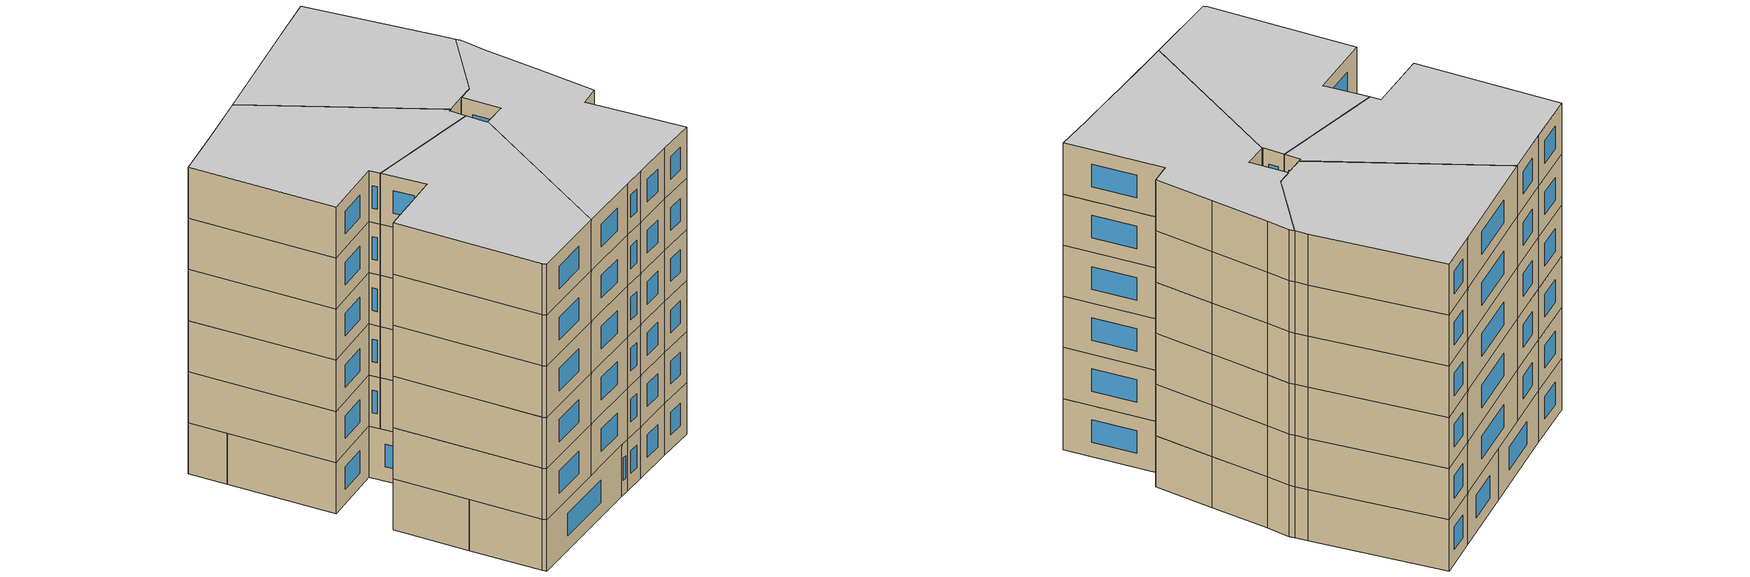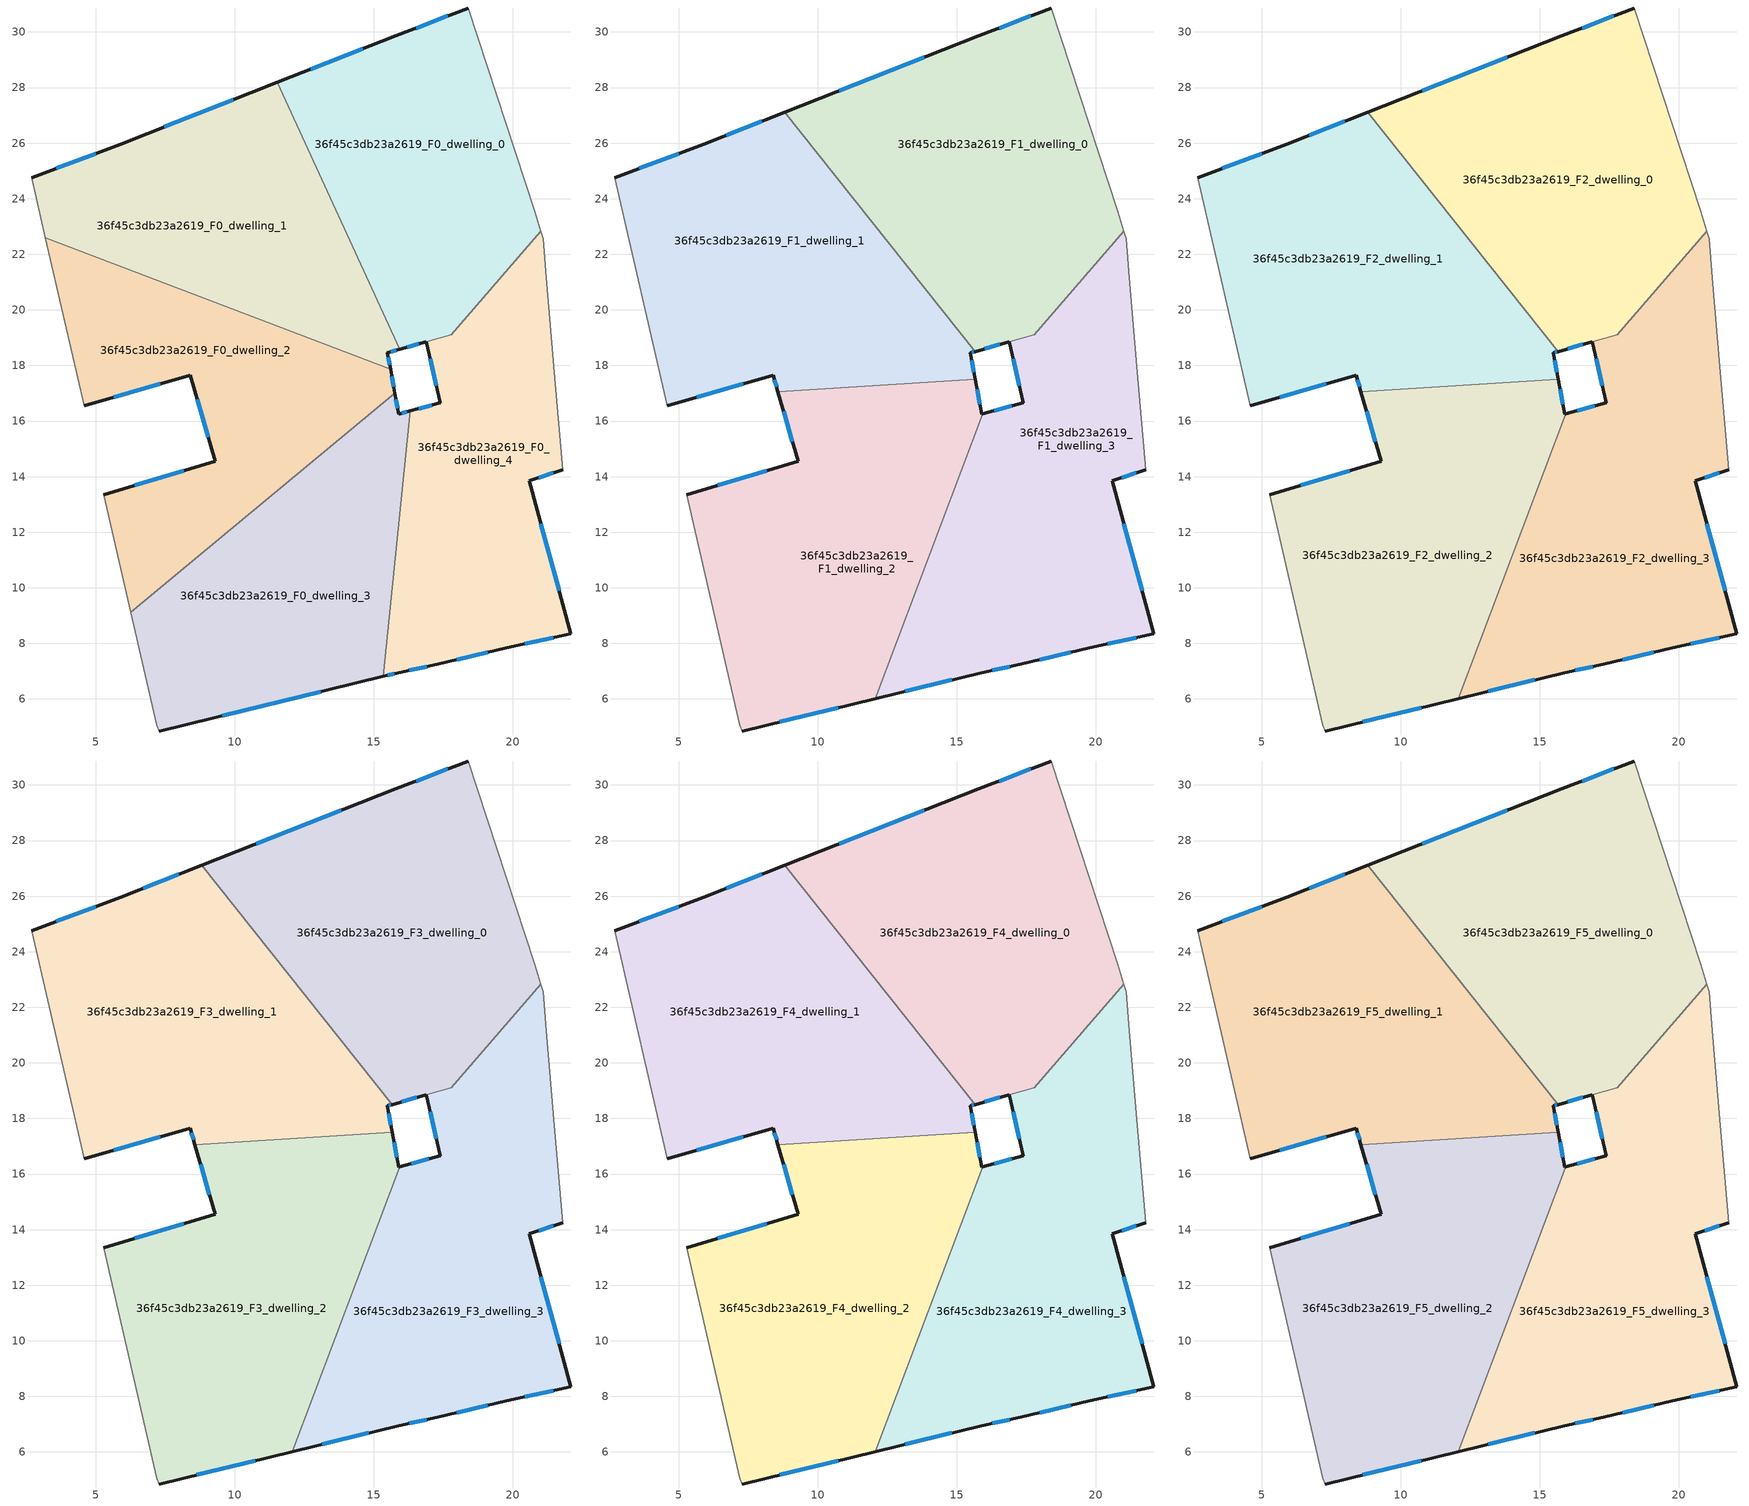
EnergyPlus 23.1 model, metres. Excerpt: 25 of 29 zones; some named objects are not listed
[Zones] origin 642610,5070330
36f45c3db23a2619_F0_dwelling_0
 floor ground (EU_floor_Construction): 18.4,30.86 20.8,23.56 21.02,22.83 17.78,19.11 15.94,18.58 11.53,28.18 15.8,29.86 z0
 wall outside (EU_wall_Construction): 15.94,18.58 16.89,18.85 / 18.4,30.86 15.8,29.86 11.53,28.18 z0:3; 16.89,18.85,3 16.89,18.85,0 16.9,18.85,0
 wall adiabatic (EU_wall_Construction): 21.02,22.83 20.8,23.56 18.4,30.86 z0:3
 wall to 36f45c3db23a2619_F0_dwelling_4 (EU_wall_Construction): 16.9,18.85 17.78,19.11 21.02,22.83 z0:3
 wall to 36f45c3db23a2619_F0_dwelling_1 (EU_wall_Construction): 11.53,28.18 15.94,18.58 z0:3
 window (EU_Window_Construction): 16.21,18.66 16.62,18.78 / 14.6,29.39 12.72,28.65 / 17.67,30.58 16.53,30.14 z0.84:2.16
36f45c3db23a2619_F0_dwelling_1
 floor ground (EU_floor_Construction): 11.53,28.18 15.94,18.58 15.49,18.46 15.6,17.86 3.19,22.59 2.69,24.76 5.89,25.96 z0
 wall outside (EU_wall_Construction): 11.53,28.18 5.89,25.96 2.69,24.76 / 15.6,17.86 15.49,18.46 15.94,18.58 z0:3
 wall adiabatic (EU_wall_Construction): 2.69,24.76 3.19,22.59 z0:3
 wall to 36f45c3db23a2619_F0_dwelling_2 (EU_wall_Construction): 3.19,22.59 15.6,17.86 z0:3
 window (EU_Window_Construction): 9.95,27.56 7.47,26.58 / 15.62,18.49 15.82,18.55 / 15.57,18.02 15.52,18.29 / 4.99,25.63 3.58,25.1 z0.84:2.16
36f45c3db23a2619_F0_dwelling_2
 floor ground (EU_floor_Construction): 15.6,17.86 15.76,16.99 6.26,9.12 5.29,13.35 9.29,14.55 8.39,17.66 4.59,16.56 3.19,22.59 z0
 wall outside (EU_wall_Construction): 4.59,16.56 8.39,17.66 9.29,14.55 5.29,13.35 / 15.76,16.99 15.6,17.86 z0:3
 wall adiabatic (EU_wall_Construction): 3.19,22.59 4.59,16.56 / 5.29,13.35 6.26,9.12 z0:3
 wall to 36f45c3db23a2619_F0_dwelling_3 (EU_wall_Construction): 6.25,9.12 15.76,16.99 z0:3
 window (EU_Window_Construction): 8.64,16.79 9.04,15.42 / 5.65,16.86 7.32,17.35 / 15.72,17.23 15.65,17.61 / 8.17,14.22 6.41,13.69 z0.84:2.16
36f45c3db23a2619_F0_dwelling_3
 floor ground (EU_floor_Construction): 15.76,16.99 15.89,16.25 16.31,16.36 15.35,6.81 7.28,4.85 7.19,5.05 6.26,9.12 z0
 wall outside (EU_wall_Construction): 16.31,16.36 15.89,16.25 15.76,16.99 / 7.28,4.85 15.35,6.81 z0:3
 wall adiabatic (EU_wall_Construction): 6.26,9.12 7.19,5.05 7.28,4.85 z0:3
 wall to 36f45c3db23a2619_F0_dwelling_4 (EU_wall_Construction): 15.35,6.81 16.31,16.36 z0:3
 window (EU_Window_Construction): 15.86,16.46 15.8,16.78 / 16.19,16.33 16.01,16.28 / 9.54,5.4 13.09,6.26 z0.84:2.16
36f45c3db23a2619_F0_dwelling_4
 floor ground (EU_floor_Construction): 21.1,22.55 21.2,21.15 21.5,17.75 21.8,14.25 20.6,13.85 22.1,8.34 19.79,7.84 17.29,7.25 15.89,6.95 15.35,6.81 16.31,16.36 17.4,16.65 16.9,18.85 17.78,19.11 21.02,22.83 z0
 wall outside (EU_wall_Construction): 15.35,6.81 15.89,6.95 17.29,7.25 19.79,7.84 22.1,8.34 20.6,13.85 21.8,14.25 / 16.9,18.85 17.4,16.65 16.31,16.36 z0:3
 wall adiabatic (EU_wall_Construction): 21.8,14.25 21.5,17.75 21.2,21.15 21.1,22.55 21.02,22.83 z0:3
 window (EU_Window_Construction): 15.5,6.85 15.74,6.91 / 17.09,16.57 16.61,16.44 / 17.04,18.24 17.25,17.27 / 20.93,13.96 21.46,14.14 / 21.68,9.89 21.02,12.31 / 20.44,7.99 21.45,8.2 / 17.99,7.41 19.09,7.68 / 16.28,7.03 16.9,7.16 z0.84:2.16
36f45c3db23a2619_F1_dwelling_0
 floor to 36f45c3db23a2619_F0_dwelling_0 (EU_floor_Construction): 18.4,30.86 20.8,23.56 21.02,22.83 17.78,19.11 15.94,18.58 11.53,28.18 15.8,29.86 z3
 floor to 36f45c3db23a2619_F0_dwelling_1 (EU_floor_Construction): 11.53,28.18 15.94,18.58 15.66,18.5 8.8,27.11 z3
 wall outside (EU_wall_Construction): 15.66,18.5 16.89,18.85 / 18.4,30.86 15.8,29.86 8.8,27.11 z3:6; 16.89,18.85,6 16.89,18.85,3 16.9,18.85,3
 wall adiabatic (EU_wall_Construction): 21.02,22.83 20.8,23.56 18.4,30.86 z3:6
 wall to 36f45c3db23a2619_F1_dwelling_3 (EU_wall_Construction): 16.9,18.85 17.78,19.11 21.02,22.83 z3:6
 wall to 36f45c3db23a2619_F1_dwelling_1 (EU_wall_Construction): 8.8,27.11 15.66,18.5 z3:6
 window (EU_Window_Construction): 16,18.6 16.55,18.75 / 13.84,29.09 10.76,27.88 / 17.67,30.58 16.53,30.14 z3.84:5.16
36f45c3db23a2619_F1_dwelling_1
 floor to 36f45c3db23a2619_F0_dwelling_1 (EU_floor_Construction): 8.8,27.11 15.66,18.5 15.49,18.46 15.6,17.86 3.19,22.59 2.69,24.76 5.89,25.96 z3
 floor to 36f45c3db23a2619_F0_dwelling_2 (EU_floor_Construction): 15.6,17.86 15.67,17.5 8.56,17.06 8.39,17.66 4.59,16.56 3.19,22.59 z3
 wall outside (EU_wall_Construction): 8.8,27.11 5.89,25.96 2.69,24.76 / 15.67,17.5 15.49,18.46 15.66,18.5 / 4.59,16.56 8.39,17.66 8.56,17.06 z3:6
 wall adiabatic (EU_wall_Construction): 2.69,24.76 4.59,16.56 z3:6
 wall to 36f45c3db23a2619_F1_dwelling_2 (EU_wall_Construction): 8.56,17.06 15.67,17.5 z3:6
 window (EU_Window_Construction): 4.99,25.63 3.58,25.1 / 7.99,26.79 6.71,26.28 / 15.54,18.47 15.61,18.49 / 15.62,17.76 15.54,18.19 / 8.44,17.49 8.51,17.22 / 5.65,16.86 7.32,17.35 z3.84:5.16
36f45c3db23a2619_F1_dwelling_2
 floor to 36f45c3db23a2619_F0_dwelling_2 (EU_floor_Construction): 15.67,17.5 15.76,16.99 6.25,9.12 5.28,13.35 9.29,14.55 8.56,17.06 z3
 floor to 36f45c3db23a2619_F0_dwelling_3 (EU_floor_Construction): 15.76,16.99 15.89,16.25 15.94,16.27 12.07,6.01 7.28,4.85 7.19,5.05 6.25,9.12 z3
 wall outside (EU_wall_Construction): 8.56,17.06 9.29,14.55 5.29,13.35 / 15.94,16.27 15.89,16.25 15.67,17.5 / 7.28,4.85 12.07,6.01 z3:6
 wall adiabatic (EU_wall_Construction): 5.29,13.35 7.19,5.05 7.28,4.85 z3:6
 wall to 36f45c3db23a2619_F1_dwelling_3 (EU_wall_Construction): 12.07,6.01 15.94,16.27 z3:6
 window (EU_Window_Construction): 8.17,14.22 6.41,13.69 / 8.77,16.36 9.08,15.25 / 15.83,16.6 15.73,17.15 / 8.62,5.17 10.73,5.69 z3.84:5.16
36f45c3db23a2619_F1_dwelling_3
 floor to 36f45c3db23a2619_F0_dwelling_3 (EU_floor_Construction): 16.3,16.36 15.35,6.81 12.07,6.01 15.94,16.27 z3
 floor to 36f45c3db23a2619_F0_dwelling_4 (EU_floor_Construction): 16.3,16.36 19.79,7.84 17.29,7.25 15.89,6.95 15.35,6.81 z3; 21.1,22.55 21.2,21.15 21.5,17.75 21.8,14.25 20.6,13.85 22.1,8.34 19.79,7.84 16.3,16.36 17.4,16.65 16.9,18.85 17.78,19.11 21.02,22.83 z3
 wall outside (EU_wall_Construction): 12.07,6.01 15.89,6.95 17.29,7.25 19.79,7.84 22.1,8.34 20.6,13.85 21.8,14.25 / 16.9,18.85 17.4,16.65 15.94,16.27 z3:6
 wall adiabatic (EU_wall_Construction): 21.8,14.25 21.5,17.75 21.2,21.15 21.1,22.55 21.02,22.83 z3:6
 window (EU_Window_Construction): 13.14,6.27 14.82,6.68 / 16.99,16.54 16.35,16.37 / 17.04,18.24 17.25,17.27 / 20.93,13.96 21.46,14.14 / 21.68,9.89 21.02,12.31 / 20.44,7.99 21.45,8.2 / 17.99,7.41 19.09,7.68 / 16.28,7.03 16.9,7.16 z3.84:5.16
36f45c3db23a2619_F2_dwelling_0
 floor to 36f45c3db23a2619_F1_dwelling_0 (EU_floor_Construction): 18.4,30.86 20.8,23.56 21.02,22.83 17.78,19.11 15.66,18.5 8.8,27.11 15.8,29.86 z6
 wall outside (EU_wall_Construction): 15.66,18.5 16.89,18.85 / 18.4,30.86 15.8,29.86 8.8,27.11 z6:9; 16.89,18.85,9 16.89,18.85,6 16.9,18.85,6
 wall adiabatic (EU_wall_Construction): 21.02,22.83 20.8,23.56 18.4,30.86 z6:9
 wall to 36f45c3db23a2619_F2_dwelling_3 (EU_wall_Construction): 16.9,18.85 17.78,19.11 21.02,22.83 z6:9
 wall to 36f45c3db23a2619_F2_dwelling_1 (EU_wall_Construction): 8.8,27.11 15.66,18.5 z6:9
 window (EU_Window_Construction): 16,18.6 16.55,18.75 / 13.84,29.09 10.76,27.88 / 17.67,30.58 16.53,30.14 z6.84:8.16
36f45c3db23a2619_F2_dwelling_1
 floor to 36f45c3db23a2619_F1_dwelling_1 (EU_floor_Construction): 8.8,27.11 15.66,18.5 15.49,18.46 15.67,17.5 8.56,17.06 8.39,17.66 4.59,16.56 2.69,24.76 5.89,25.96 z6
 wall outside (EU_wall_Construction): 8.8,27.11 5.89,25.96 2.69,24.76 / 15.67,17.5 15.49,18.46 15.66,18.5 / 4.59,16.56 8.39,17.66 8.56,17.06 z6:9
 wall adiabatic (EU_wall_Construction): 2.69,24.76 4.59,16.56 z6:9
 wall to 36f45c3db23a2619_F2_dwelling_2 (EU_wall_Construction): 8.56,17.06 15.67,17.5 z6:9
 window (EU_Window_Construction): 4.99,25.63 3.58,25.1 / 7.99,26.79 6.71,26.28 / 15.54,18.47 15.61,18.49 / 15.62,17.76 15.54,18.19 / 8.44,17.49 8.51,17.22 / 5.65,16.86 7.32,17.35 z6.84:8.16
36f45c3db23a2619_F2_dwelling_2
 floor to 36f45c3db23a2619_F1_dwelling_2 (EU_floor_Construction): 15.67,17.5 15.89,16.25 15.94,16.27 12.07,6.01 7.28,4.85 7.19,5.05 5.28,13.35 9.29,14.55 8.56,17.06 z6
 wall outside (EU_wall_Construction): 8.56,17.06 9.29,14.55 5.29,13.35 / 15.94,16.27 15.89,16.25 15.67,17.5 / 7.28,4.85 12.07,6.01 z6:9
 wall adiabatic (EU_wall_Construction): 5.29,13.35 7.19,5.05 7.28,4.85 z6:9
 wall to 36f45c3db23a2619_F2_dwelling_3 (EU_wall_Construction): 12.07,6.01 15.94,16.27 z6:9
 window (EU_Window_Construction): 8.17,14.22 6.41,13.69 / 8.77,16.36 9.08,15.25 / 15.83,16.6 15.73,17.15 / 8.62,5.17 10.73,5.69 z6.84:8.16
36f45c3db23a2619_F2_dwelling_3
 floor to 36f45c3db23a2619_F1_dwelling_3 (EU_floor_Construction): 21.1,22.55 21.2,21.15 21.5,17.75 21.8,14.25 20.6,13.85 22.1,8.34 19.79,7.84 17.29,7.25 15.89,6.95 12.07,6.01 15.94,16.27 17.4,16.65 16.9,18.85 17.78,19.11 21.02,22.83 z6
 wall outside (EU_wall_Construction): 12.07,6.01 15.89,6.95 17.29,7.25 19.79,7.84 22.1,8.34 20.6,13.85 21.8,14.25 / 16.9,18.85 17.4,16.65 15.94,16.27 z6:9
 wall adiabatic (EU_wall_Construction): 21.8,14.25 21.5,17.75 21.2,21.15 21.1,22.55 21.02,22.83 z6:9
 window (EU_Window_Construction): 13.14,6.27 14.82,6.68 / 16.99,16.54 16.35,16.37 / 17.04,18.24 17.25,17.27 / 20.93,13.96 21.46,14.14 / 21.68,9.89 21.02,12.31 / 20.44,7.99 21.45,8.2 / 17.99,7.41 19.09,7.68 / 16.28,7.03 16.9,7.16 z6.84:8.16
36f45c3db23a2619_F3_dwelling_0
 floor to 36f45c3db23a2619_F2_dwelling_0 (EU_floor_Construction): 18.4,30.86 20.8,23.56 21.02,22.83 17.78,19.11 15.66,18.5 8.8,27.11 15.8,29.86 z9
 wall outside (EU_wall_Construction): 15.66,18.5 16.89,18.85 / 18.4,30.86 15.8,29.86 8.8,27.11 z9:12; 16.89,18.85,12 16.89,18.85,9 16.9,18.85,9
 wall adiabatic (EU_wall_Construction): 21.02,22.83 20.8,23.56 18.4,30.86 z9:12
 wall to 36f45c3db23a2619_F3_dwelling_3 (EU_wall_Construction): 16.9,18.85 17.78,19.11 21.02,22.83 z9:12
 wall to 36f45c3db23a2619_F3_dwelling_1 (EU_wall_Construction): 8.8,27.11 15.66,18.5 z9:12
 window (EU_Window_Construction): 16,18.6 16.55,18.75 / 13.84,29.09 10.76,27.88 / 17.67,30.58 16.53,30.14 z9.84:11.16
36f45c3db23a2619_F3_dwelling_1
 floor to 36f45c3db23a2619_F2_dwelling_1 (EU_floor_Construction): 8.8,27.11 15.66,18.5 15.49,18.46 15.67,17.5 8.56,17.06 8.39,17.66 4.59,16.56 2.69,24.76 5.89,25.96 z9
 wall outside (EU_wall_Construction): 8.8,27.11 5.89,25.96 2.69,24.76 / 15.67,17.5 15.49,18.46 15.66,18.5 / 4.59,16.56 8.39,17.66 8.56,17.06 z9:12
 wall adiabatic (EU_wall_Construction): 2.69,24.76 4.59,16.56 z9:12
 wall to 36f45c3db23a2619_F3_dwelling_2 (EU_wall_Construction): 8.56,17.06 15.67,17.5 z9:12
 window (EU_Window_Construction): 4.99,25.63 3.58,25.1 / 7.99,26.79 6.71,26.28 / 15.54,18.47 15.61,18.49 / 15.62,17.76 15.54,18.19 / 8.44,17.49 8.51,17.22 / 5.65,16.86 7.32,17.35 z9.84:11.16
36f45c3db23a2619_F3_dwelling_2
 floor to 36f45c3db23a2619_F2_dwelling_2 (EU_floor_Construction): 15.67,17.5 15.89,16.25 15.94,16.27 12.07,6.01 7.28,4.85 7.19,5.05 5.28,13.35 9.29,14.55 8.56,17.06 z9
 wall outside (EU_wall_Construction): 8.56,17.06 9.29,14.55 5.29,13.35 / 15.94,16.27 15.89,16.25 15.67,17.5 / 7.28,4.85 12.07,6.01 z9:12
 wall adiabatic (EU_wall_Construction): 5.29,13.35 7.19,5.05 7.28,4.85 z9:12
 wall to 36f45c3db23a2619_F3_dwelling_3 (EU_wall_Construction): 12.07,6.01 15.94,16.27 z9:12
 window (EU_Window_Construction): 8.17,14.22 6.41,13.69 / 8.77,16.36 9.08,15.25 / 15.83,16.6 15.73,17.15 / 8.62,5.17 10.73,5.69 z9.84:11.16
36f45c3db23a2619_F3_dwelling_3
 floor to 36f45c3db23a2619_F2_dwelling_3 (EU_floor_Construction): 21.1,22.55 21.2,21.15 21.5,17.75 21.8,14.25 20.6,13.85 22.1,8.34 19.79,7.84 17.29,7.25 15.89,6.95 12.07,6.01 15.94,16.27 17.4,16.65 16.9,18.85 17.78,19.11 21.02,22.83 z9
 wall outside (EU_wall_Construction): 12.07,6.01 15.89,6.95 17.29,7.25 19.79,7.84 22.1,8.34 20.6,13.85 21.8,14.25 / 16.9,18.85 17.4,16.65 15.94,16.27 z9:12
 wall adiabatic (EU_wall_Construction): 21.8,14.25 21.5,17.75 21.2,21.15 21.1,22.55 21.02,22.83 z9:12
 window (EU_Window_Construction): 13.14,6.27 14.82,6.68 / 16.99,16.54 16.35,16.37 / 17.04,18.24 17.25,17.27 / 20.93,13.96 21.46,14.14 / 21.68,9.89 21.02,12.31 / 20.44,7.99 21.45,8.2 / 17.99,7.41 19.09,7.68 / 16.28,7.03 16.9,7.16 z9.84:11.16
36f45c3db23a2619_F4_dwelling_0
 floor to 36f45c3db23a2619_F3_dwelling_0 (EU_floor_Construction): 18.4,30.86 20.8,23.56 21.02,22.83 17.78,19.11 15.66,18.5 8.8,27.11 15.8,29.86 z12
 wall outside (EU_wall_Construction): 15.66,18.5 16.89,18.85 / 18.4,30.86 15.8,29.86 8.8,27.11 z12:15; 16.89,18.85,15 16.89,18.85,12 16.9,18.85,12
 wall adiabatic (EU_wall_Construction): 21.02,22.83 20.8,23.56 18.4,30.86 z12:15
 wall to 36f45c3db23a2619_F4_dwelling_3 (EU_wall_Construction): 16.9,18.85 17.78,19.11 21.02,22.83 z12:15
 wall to 36f45c3db23a2619_F4_dwelling_1 (EU_wall_Construction): 8.8,27.11 15.66,18.5 z12:15
 window (EU_Window_Construction): 16,18.6 16.55,18.75 / 13.84,29.09 10.76,27.88 / 17.67,30.58 16.53,30.14 z12.84:14.16
36f45c3db23a2619_F4_dwelling_1
 floor to 36f45c3db23a2619_F3_dwelling_1 (EU_floor_Construction): 8.8,27.11 15.66,18.5 15.49,18.46 15.67,17.5 8.56,17.06 8.39,17.66 4.59,16.56 2.69,24.76 5.89,25.96 z12
 wall outside (EU_wall_Construction): 8.8,27.11 5.89,25.96 2.69,24.76 / 15.67,17.5 15.49,18.46 15.66,18.5 / 4.59,16.56 8.39,17.66 8.56,17.06 z12:15
 wall adiabatic (EU_wall_Construction): 2.69,24.76 4.59,16.56 z12:15
 wall to 36f45c3db23a2619_F4_dwelling_2 (EU_wall_Construction): 8.56,17.06 15.67,17.5 z12:15
 window (EU_Window_Construction): 4.99,25.63 3.58,25.1 / 7.99,26.79 6.71,26.28 / 15.54,18.47 15.61,18.49 / 15.62,17.76 15.54,18.19 / 8.44,17.49 8.51,17.22 / 5.65,16.86 7.32,17.35 z12.84:14.16
36f45c3db23a2619_F4_dwelling_2
 floor to 36f45c3db23a2619_F3_dwelling_2 (EU_floor_Construction): 15.67,17.5 15.89,16.25 15.94,16.27 12.07,6.01 7.28,4.85 7.19,5.05 5.28,13.35 9.29,14.55 8.56,17.06 z12
 wall outside (EU_wall_Construction): 8.56,17.06 9.29,14.55 5.29,13.35 / 15.94,16.27 15.89,16.25 15.67,17.5 / 7.28,4.85 12.07,6.01 z12:15
 wall adiabatic (EU_wall_Construction): 5.29,13.35 7.19,5.05 7.28,4.85 z12:15
 wall to 36f45c3db23a2619_F4_dwelling_3 (EU_wall_Construction): 12.07,6.01 15.94,16.27 z12:15
 window (EU_Window_Construction): 8.17,14.22 6.41,13.69 / 8.77,16.36 9.08,15.25 / 15.83,16.6 15.73,17.15 / 8.62,5.17 10.73,5.69 z12.84:14.16
36f45c3db23a2619_F4_dwelling_3
 floor to 36f45c3db23a2619_F3_dwelling_3 (EU_floor_Construction): 21.1,22.55 21.2,21.15 21.5,17.75 21.8,14.25 20.6,13.85 22.1,8.34 19.79,7.84 17.29,7.25 15.89,6.95 12.07,6.01 15.94,16.27 17.4,16.65 16.9,18.85 17.78,19.11 21.02,22.83 z12
 wall outside (EU_wall_Construction): 12.07,6.01 15.89,6.95 17.29,7.25 19.79,7.84 22.1,8.34 20.6,13.85 21.8,14.25 / 16.9,18.85 17.4,16.65 15.94,16.27 z12:15
 wall adiabatic (EU_wall_Construction): 21.8,14.25 21.5,17.75 21.2,21.15 21.1,22.55 21.02,22.83 z12:15
 window (EU_Window_Construction): 13.14,6.27 14.82,6.68 / 16.99,16.54 16.35,16.37 / 17.04,18.24 17.25,17.27 / 20.93,13.96 21.46,14.14 / 21.68,9.89 21.02,12.31 / 20.44,7.99 21.45,8.2 / 17.99,7.41 19.09,7.68 / 16.28,7.03 16.9,7.16 z12.84:14.16
36f45c3db23a2619_F5_dwelling_0
 floor to 36f45c3db23a2619_F4_dwelling_0 (EU_floor_Construction): 18.4,30.86 20.8,23.56 21.02,22.83 17.78,19.11 15.66,18.5 8.8,27.11 15.8,29.86 z15
 wall outside (EU_wall_Construction): 15.66,18.5 16.89,18.85 / 18.4,30.86 15.8,29.86 8.8,27.11 z15:18; 16.89,18.85,18 16.89,18.85,15 16.9,18.85,15
 wall adiabatic (EU_wall_Construction): 21.02,22.83 20.8,23.56 18.4,30.86 z15:18
 wall to 36f45c3db23a2619_F5_dwelling_3 (EU_wall_Construction): 16.9,18.85 17.78,19.11 21.02,22.83 z15:18
 wall to 36f45c3db23a2619_F5_dwelling_1 (EU_wall_Construction): 8.8,27.11 15.66,18.5 z15:18
 window (EU_Window_Construction): 16,18.6 16.55,18.75 / 13.84,29.09 10.76,27.88 / 17.67,30.58 16.53,30.14 z15.84:17.16
 ceiling to 36f45c3db23a2619_F6_dwelling_0 (EU_floor_Construction): 17.78,19.11 21.02,22.83 20.8,23.56 18.4,30.86 15.8,29.86 8.8,27.11 15.66,18.5 z18
36f45c3db23a2619_F5_dwelling_1
 floor to 36f45c3db23a2619_F4_dwelling_1 (EU_floor_Construction): 8.8,27.11 15.66,18.5 15.49,18.46 15.67,17.5 8.56,17.06 8.39,17.66 4.59,16.56 2.69,24.76 5.89,25.96 z15
 wall outside (EU_wall_Construction): 8.8,27.11 5.89,25.96 2.69,24.76 / 15.67,17.5 15.49,18.46 15.66,18.5 / 4.59,16.56 8.39,17.66 8.56,17.06 z15:18
 wall adiabatic (EU_wall_Construction): 2.69,24.76 4.59,16.56 z15:18
 wall to 36f45c3db23a2619_F5_dwelling_2 (EU_wall_Construction): 8.56,17.06 15.67,17.5 z15:18
 window (EU_Window_Construction): 4.99,25.63 3.58,25.1 / 7.99,26.79 6.71,26.28 / 15.54,18.47 15.61,18.49 / 15.62,17.76 15.54,18.19 / 8.44,17.49 8.51,17.22 / 5.65,16.86 7.32,17.35 z15.84:17.16
 ceiling to 36f45c3db23a2619_F6_dwelling_1 (EU_floor_Construction): 15.67,17.5 15.49,18.46 15.66,18.5 8.8,27.11 5.89,25.96 2.69,24.76 4.59,16.56 8.39,17.66 8.56,17.06 z18
36f45c3db23a2619_F5_dwelling_2
 floor to 36f45c3db23a2619_F4_dwelling_2 (EU_floor_Construction): 15.67,17.5 15.89,16.25 15.94,16.27 12.07,6.01 7.28,4.85 7.19,5.05 5.28,13.35 9.29,14.55 8.56,17.06 z15
 wall outside (EU_wall_Construction): 8.56,17.06 9.29,14.55 5.29,13.35 / 15.94,16.27 15.89,16.25 15.67,17.5 / 7.28,4.85 12.07,6.01 z15:18
 wall adiabatic (EU_wall_Construction): 5.29,13.35 7.19,5.05 7.28,4.85 z15:18
 wall to 36f45c3db23a2619_F5_dwelling_3 (EU_wall_Construction): 12.07,6.01 15.94,16.27 z15:18
 window (EU_Window_Construction): 8.17,14.22 6.41,13.69 / 8.77,16.36 9.08,15.25 / 15.83,16.6 15.73,17.15 / 8.62,5.17 10.73,5.69 z15.84:17.16
 ceiling to 36f45c3db23a2619_F6_dwelling_2 (EU_floor_Construction): 12.07,6.01 15.94,16.27 15.89,16.25 15.67,17.5 8.56,17.06 9.29,14.55 5.28,13.35 7.19,5.05 7.28,4.85 z18
36f45c3db23a2619_F5_dwelling_3
 floor to 36f45c3db23a2619_F4_dwelling_3 (EU_floor_Construction): 21.1,22.55 21.2,21.15 21.5,17.75 21.8,14.25 20.6,13.85 22.1,8.34 19.79,7.84 17.29,7.25 15.89,6.95 12.07,6.01 15.94,16.27 17.4,16.65 16.9,18.85 17.78,19.11 21.02,22.83 z15
 wall outside (EU_wall_Construction): 12.07,6.01 15.89,6.95 17.29,7.25 19.79,7.84 22.1,8.34 20.6,13.85 21.8,14.25 / 16.9,18.85 17.4,16.65 15.94,16.27 z15:18
 wall adiabatic (EU_wall_Construction): 21.8,14.25 21.5,17.75 21.2,21.15 21.1,22.55 21.02,22.83 z15:18
 window (EU_Window_Construction): 13.14,6.27 14.82,6.68 / 16.99,16.54 16.35,16.37 / 17.04,18.24 17.25,17.27 / 20.93,13.96 21.46,14.14 / 21.68,9.89 21.02,12.31 / 20.44,7.99 21.45,8.2 / 17.99,7.41 19.09,7.68 / 16.28,7.03 16.9,7.16 z15.84:17.16
 ceiling to 36f45c3db23a2619_F6_dwelling_3 (EU_floor_Construction): 22.1,8.34 20.6,13.85 21.8,14.25 21.5,17.75 21.2,21.15 21.1,22.55 21.02,22.83 17.78,19.11 16.9,18.85 17.4,16.65 15.94,16.27 12.07,6.01 15.89,6.95 17.29,7.25 19.79,7.84 z18
[Building]
EU S2 Campaign: North Axis=0; Terrain=City; Solar Distribution=FullExterior
[Site:Location]
Lyon-Bron: Latitude=45.75; Longitude=5; Time Zone=1; Elevation=198
[SizingPeriod:WeatherFileDays]
AnnualSizingPeriod: Begin Month=1; Begin Day of Month=1; End Month=12; End Day of Month=31; Day of Week for Start Day=Monday; Use Weather File Daylight Saving Period=No; Use Weather File Rain and Snow Indicators=No
[MATERIAL]
EU_InternalMass_Material: Roughness=MediumRough; Thickness=0.1; Conductivity=1; Density=1800; Specific Heat=900; Thermal Absorptance=0.9; Solar Absorptance=0.7; Visible Absorptance=0.7
[MATERIAL:NOMASS] Roughness=MediumRough; Thermal Absorptance=0.9; Solar Absorptance=0.7; Visible Absorptance=0.7
Name | Thermal Resistance
EU_wall_NoMass | 0.776494
EU_floor_NoMass | 0.421597
[WINDOWMATERIAL:SIMPLEGLAZINGSYSTEM]
EU_Window_SimpleGlazing: UFactor=4.24961; Solar Heat Gain Coefficient=0.83; Visible Transmittance=0.83
[CONSTRUCTION]
EU_wall_Construction: EU_wall_NoMass
EU_floor_Construction: EU_floor_NoMass
EU_InternalMass_Construction: EU_InternalMass_Material
EU_Window_Construction: EU_Window_SimpleGlazing
[ZONE] Type=1; Multiplier=1; Ceiling Height=autocalculate; Floor Area=autocalculate; Part of Total Floor Area=Yes
Name | Volume
36f45c3db23a2619_F0_dwelling_0 | 202.592
36f45c3db23a2619_F1_dwelling_0 | 253.442
36f45c3db23a2619_F2_dwelling_0; 36f45c3db23a2619_F3_dwelling_0; 36f45c3db23a2619_F4_dwelling_0; 36f45c3db23a2619_F5_dwelling_0 | 253.443
36f45c3db23a2619_F0_dwelling_1 | 203.459
36f45c3db23a2619_F1_dwelling_1 | 254.767
36f45c3db23a2619_F2_dwelling_1; 36f45c3db23a2619_F3_dwelling_1; 36f45c3db23a2619_F4_dwelling_1; 36f45c3db23a2619_F5_dwelling_1 | 254.771
36f45c3db23a2619_F0_dwelling_2 | 203.432
36f45c3db23a2619_F1_dwelling_2 | 253.88
36f45c3db23a2619_F2_dwelling_2; 36f45c3db23a2619_F3_dwelling_2; 36f45c3db23a2619_F4_dwelling_2; 36f45c3db23a2619_F5_dwelling_2 | 253.887
36f45c3db23a2619_F0_dwelling_3 | 203.466
36f45c3db23a2619_F1_dwelling_3 | 255.181
36f45c3db23a2619_F2_dwelling_3; 36f45c3db23a2619_F3_dwelling_3; 36f45c3db23a2619_F4_dwelling_3; 36f45c3db23a2619_F5_dwelling_3 | 255.179
36f45c3db23a2619_F0_dwelling_4 | 204.335
[INTERNALMASS] Construction=EU_InternalMass_Construction
Name | Zone or ZoneList | Surface Area
36f45c3db23a2619_F0_dwelling_0_EU_InternalMass | 36f45c3db23a2619_F0_dwelling_0 | 67.5336
36f45c3db23a2619_F0_dwelling_1_EU_InternalMass | 36f45c3db23a2619_F0_dwelling_1 | 67.8197
36f45c3db23a2619_F0_dwelling_2_EU_InternalMass | 36f45c3db23a2619_F0_dwelling_2 | 67.8108
36f45c3db23a2619_F0_dwelling_3_EU_InternalMass | 36f45c3db23a2619_F0_dwelling_3 | 67.8221
36f45c3db23a2619_F0_dwelling_4_EU_InternalMass | 36f45c3db23a2619_F0_dwelling_4 | 68.1104
36f45c3db23a2619_F1_dwelling_0_EU_InternalMass | 36f45c3db23a2619_F1_dwelling_0 | 84.4841
36f45c3db23a2619_F1_dwelling_1_EU_InternalMass | 36f45c3db23a2619_F1_dwelling_1 | 84.9235
36f45c3db23a2619_F1_dwelling_2_EU_InternalMass | 36f45c3db23a2619_F1_dwelling_2 | 84.6292
36f45c3db23a2619_F1_dwelling_3_EU_InternalMass | 36f45c3db23a2619_F1_dwelling_3 | 85.0601
36f45c3db23a2619_F2_dwelling_0_EU_InternalMass | 36f45c3db23a2619_F2_dwelling_0 | 84.4841
36f45c3db23a2619_F2_dwelling_1_EU_InternalMass | 36f45c3db23a2619_F2_dwelling_1 | 84.9235
36f45c3db23a2619_F2_dwelling_2_EU_InternalMass | 36f45c3db23a2619_F2_dwelling_2 | 84.6292
36f45c3db23a2619_F2_dwelling_3_EU_InternalMass | 36f45c3db23a2619_F2_dwelling_3 | 85.0601
36f45c3db23a2619_F3_dwelling_0_EU_InternalMass | 36f45c3db23a2619_F3_dwelling_0 | 84.4841
36f45c3db23a2619_F3_dwelling_1_EU_InternalMass | 36f45c3db23a2619_F3_dwelling_1 | 84.9235
36f45c3db23a2619_F3_dwelling_2_EU_InternalMass | 36f45c3db23a2619_F3_dwelling_2 | 84.6292
36f45c3db23a2619_F3_dwelling_3_EU_InternalMass | 36f45c3db23a2619_F3_dwelling_3 | 85.0601
36f45c3db23a2619_F4_dwelling_0_EU_InternalMass | 36f45c3db23a2619_F4_dwelling_0 | 84.4841
36f45c3db23a2619_F4_dwelling_1_EU_InternalMass | 36f45c3db23a2619_F4_dwelling_1 | 84.9235
36f45c3db23a2619_F4_dwelling_2_EU_InternalMass | 36f45c3db23a2619_F4_dwelling_2 | 84.6292
36f45c3db23a2619_F4_dwelling_3_EU_InternalMass | 36f45c3db23a2619_F4_dwelling_3 | 85.0601
36f45c3db23a2619_F5_dwelling_0_EU_InternalMass | 36f45c3db23a2619_F5_dwelling_0 | 84.4841
36f45c3db23a2619_F5_dwelling_1_EU_InternalMass | 36f45c3db23a2619_F5_dwelling_1 | 84.9235
36f45c3db23a2619_F5_dwelling_2_EU_InternalMass | 36f45c3db23a2619_F5_dwelling_2 | 84.6292
36f45c3db23a2619_F5_dwelling_3_EU_InternalMass | 36f45c3db23a2619_F5_dwelling_3 | 85.0601
[OTHEREQUIPMENT] Fuel Type=Electricity; Design Level Calculation Method=Watts/Area; Power per Zone Floor Area=1; Fraction Latent=0; Fraction Radiant=0; Fraction Lost=0; Carbon Dioxide Generation Rate=0; EndUse Subcategory=EU_Step8_InternalGains
Name | Zone or ZoneList or Space or SpaceList | Schedule
EU_Step8_InternalGain_36f45c3db23a2619_F0_dwelling_0_f000 | 36f45c3db23a2619_F0_dwelling_0 | EU_Step8_GainSchedule_36f45c3db23a2619_F0_dwelling_0_f000
EU_Step8_InternalGain_36f45c3db23a2619_F0_dwelling_1_f000 | 36f45c3db23a2619_F0_dwelling_1 | EU_Step8_GainSchedule_36f45c3db23a2619_F0_dwelling_1_f000
EU_Step8_InternalGain_36f45c3db23a2619_F0_dwelling_2_f000 | 36f45c3db23a2619_F0_dwelling_2 | EU_Step8_GainSchedule_36f45c3db23a2619_F0_dwelling_2_f000
EU_Step8_InternalGain_36f45c3db23a2619_F0_dwelling_3_f000 | 36f45c3db23a2619_F0_dwelling_3 | EU_Step8_GainSchedule_36f45c3db23a2619_F0_dwelling_3_f000
EU_Step8_InternalGain_36f45c3db23a2619_F0_dwelling_4_f000 | 36f45c3db23a2619_F0_dwelling_4 | EU_Step8_GainSchedule_36f45c3db23a2619_F0_dwelling_4_f000
EU_Step8_InternalGain_36f45c3db23a2619_F1_dwelling_0_f000 | 36f45c3db23a2619_F1_dwelling_0 | EU_Step8_GainSchedule_36f45c3db23a2619_F1_dwelling_0_f000
EU_Step8_InternalGain_36f45c3db23a2619_F1_dwelling_1_f000 | 36f45c3db23a2619_F1_dwelling_1 | EU_Step8_GainSchedule_36f45c3db23a2619_F1_dwelling_1_f000
EU_Step8_InternalGain_36f45c3db23a2619_F1_dwelling_2_f000 | 36f45c3db23a2619_F1_dwelling_2 | EU_Step8_GainSchedule_36f45c3db23a2619_F1_dwelling_2_f000
EU_Step8_InternalGain_36f45c3db23a2619_F1_dwelling_3_f000 | 36f45c3db23a2619_F1_dwelling_3 | EU_Step8_GainSchedule_36f45c3db23a2619_F1_dwelling_3_f000
EU_Step8_InternalGain_36f45c3db23a2619_F2_dwelling_0_f000 | 36f45c3db23a2619_F2_dwelling_0 | EU_Step8_GainSchedule_36f45c3db23a2619_F2_dwelling_0_f000
EU_Step8_InternalGain_36f45c3db23a2619_F2_dwelling_1_f000 | 36f45c3db23a2619_F2_dwelling_1 | EU_Step8_GainSchedule_36f45c3db23a2619_F2_dwelling_1_f000
EU_Step8_InternalGain_36f45c3db23a2619_F2_dwelling_2_f000 | 36f45c3db23a2619_F2_dwelling_2 | EU_Step8_GainSchedule_36f45c3db23a2619_F2_dwelling_2_f000
EU_Step8_InternalGain_36f45c3db23a2619_F2_dwelling_3_f000 | 36f45c3db23a2619_F2_dwelling_3 | EU_Step8_GainSchedule_36f45c3db23a2619_F2_dwelling_3_f000
EU_Step8_InternalGain_36f45c3db23a2619_F3_dwelling_0_f000 | 36f45c3db23a2619_F3_dwelling_0 | EU_Step8_GainSchedule_36f45c3db23a2619_F3_dwelling_0_f000
EU_Step8_InternalGain_36f45c3db23a2619_F3_dwelling_1_f000 | 36f45c3db23a2619_F3_dwelling_1 | EU_Step8_GainSchedule_36f45c3db23a2619_F3_dwelling_1_f000
EU_Step8_InternalGain_36f45c3db23a2619_F3_dwelling_2_f000 | 36f45c3db23a2619_F3_dwelling_2 | EU_Step8_GainSchedule_36f45c3db23a2619_F3_dwelling_2_f000
EU_Step8_InternalGain_36f45c3db23a2619_F3_dwelling_3_f000 | 36f45c3db23a2619_F3_dwelling_3 | EU_Step8_GainSchedule_36f45c3db23a2619_F3_dwelling_3_f000
EU_Step8_InternalGain_36f45c3db23a2619_F4_dwelling_0_f000 | 36f45c3db23a2619_F4_dwelling_0 | EU_Step8_GainSchedule_36f45c3db23a2619_F4_dwelling_0_f000
EU_Step8_InternalGain_36f45c3db23a2619_F4_dwelling_1_f000 | 36f45c3db23a2619_F4_dwelling_1 | EU_Step8_GainSchedule_36f45c3db23a2619_F4_dwelling_1_f000
EU_Step8_InternalGain_36f45c3db23a2619_F4_dwelling_2_f000 | 36f45c3db23a2619_F4_dwelling_2 | EU_Step8_GainSchedule_36f45c3db23a2619_F4_dwelling_2_f000
EU_Step8_InternalGain_36f45c3db23a2619_F4_dwelling_3_f000 | 36f45c3db23a2619_F4_dwelling_3 | EU_Step8_GainSchedule_36f45c3db23a2619_F4_dwelling_3_f000
EU_Step8_InternalGain_36f45c3db23a2619_F5_dwelling_0_f000 | 36f45c3db23a2619_F5_dwelling_0 | EU_Step8_GainSchedule_36f45c3db23a2619_F5_dwelling_0_f000
EU_Step8_InternalGain_36f45c3db23a2619_F5_dwelling_1_f000 | 36f45c3db23a2619_F5_dwelling_1 | EU_Step8_GainSchedule_36f45c3db23a2619_F5_dwelling_1_f000
EU_Step8_InternalGain_36f45c3db23a2619_F5_dwelling_2_f000 | 36f45c3db23a2619_F5_dwelling_2 | EU_Step8_GainSchedule_36f45c3db23a2619_F5_dwelling_2_f000
EU_Step8_InternalGain_36f45c3db23a2619_F5_dwelling_3_f000 | 36f45c3db23a2619_F5_dwelling_3 | EU_Step8_GainSchedule_36f45c3db23a2619_F5_dwelling_3_f000
[ZONEVENTILATION:DESIGNFLOWRATE] Schedule=EU_AlwaysOn; Design Flow Rate Calculation Method=AirChanges/Hour; Air Changes per Hour=0.693814; Ventilation Type=Natural; Fan Pressure Rise=0; Fan Total Efficiency=1; Constant Term Coefficient=1; Temperature Term Coefficient=0; Velocity Term Coefficient=0; Velocity Squared Term Coefficient=0; Minimum Indoor Temperature=-100; Maximum Indoor Temperature=100; Delta Temperature=-100; Minimum Outdoor Temperature=-100; Maximum Outdoor Temperature=100; Maximum Wind Speed=40
Name | Zone or ZoneList or Space or SpaceList
EU_ConstantAir_36f45c3db23a2619_F0_dwelling_0 | 36f45c3db23a2619_F0_dwelling_0
EU_ConstantAir_36f45c3db23a2619_F0_dwelling_1 | 36f45c3db23a2619_F0_dwelling_1
EU_ConstantAir_36f45c3db23a2619_F0_dwelling_2 | 36f45c3db23a2619_F0_dwelling_2
EU_ConstantAir_36f45c3db23a2619_F0_dwelling_3 | 36f45c3db23a2619_F0_dwelling_3
EU_ConstantAir_36f45c3db23a2619_F0_dwelling_4 | 36f45c3db23a2619_F0_dwelling_4
EU_ConstantAir_36f45c3db23a2619_F1_dwelling_0 | 36f45c3db23a2619_F1_dwelling_0
EU_ConstantAir_36f45c3db23a2619_F1_dwelling_1 | 36f45c3db23a2619_F1_dwelling_1
EU_ConstantAir_36f45c3db23a2619_F1_dwelling_2 | 36f45c3db23a2619_F1_dwelling_2
EU_ConstantAir_36f45c3db23a2619_F1_dwelling_3 | 36f45c3db23a2619_F1_dwelling_3
EU_ConstantAir_36f45c3db23a2619_F2_dwelling_0 | 36f45c3db23a2619_F2_dwelling_0
EU_ConstantAir_36f45c3db23a2619_F2_dwelling_1 | 36f45c3db23a2619_F2_dwelling_1
EU_ConstantAir_36f45c3db23a2619_F2_dwelling_2 | 36f45c3db23a2619_F2_dwelling_2
EU_ConstantAir_36f45c3db23a2619_F2_dwelling_3 | 36f45c3db23a2619_F2_dwelling_3
EU_ConstantAir_36f45c3db23a2619_F3_dwelling_0 | 36f45c3db23a2619_F3_dwelling_0
EU_ConstantAir_36f45c3db23a2619_F3_dwelling_1 | 36f45c3db23a2619_F3_dwelling_1
EU_ConstantAir_36f45c3db23a2619_F3_dwelling_2 | 36f45c3db23a2619_F3_dwelling_2
EU_ConstantAir_36f45c3db23a2619_F3_dwelling_3 | 36f45c3db23a2619_F3_dwelling_3
EU_ConstantAir_36f45c3db23a2619_F4_dwelling_0 | 36f45c3db23a2619_F4_dwelling_0
EU_ConstantAir_36f45c3db23a2619_F4_dwelling_1 | 36f45c3db23a2619_F4_dwelling_1
EU_ConstantAir_36f45c3db23a2619_F4_dwelling_2 | 36f45c3db23a2619_F4_dwelling_2
EU_ConstantAir_36f45c3db23a2619_F4_dwelling_3 | 36f45c3db23a2619_F4_dwelling_3
EU_ConstantAir_36f45c3db23a2619_F5_dwelling_0 | 36f45c3db23a2619_F5_dwelling_0
EU_ConstantAir_36f45c3db23a2619_F5_dwelling_1 | 36f45c3db23a2619_F5_dwelling_1
EU_ConstantAir_36f45c3db23a2619_F5_dwelling_2 | 36f45c3db23a2619_F5_dwelling_2
EU_ConstantAir_36f45c3db23a2619_F5_dwelling_3 | 36f45c3db23a2619_F5_dwelling_3
[HVACTEMPLATE:THERMOSTAT] Constant Heating Setpoint=20; Constant Cooling Setpoint=50
EU_HeatOnly_36f45c3db23a2619_F0_dwelling_0; EU_HeatOnly_36f45c3db23a2619_F0_dwelling_1; EU_HeatOnly_36f45c3db23a2619_F0_dwelling_2; EU_HeatOnly_36f45c3db23a2619_F0_dwelling_3; EU_HeatOnly_36f45c3db23a2619_F0_dwelling_4; EU_HeatOnly_36f45c3db23a2619_F1_dwelling_0; EU_HeatOnly_36f45c3db23a2619_F1_dwelling_1; EU_HeatOnly_36f45c3db23a2619_F1_dwelling_2; EU_HeatOnly_36f45c3db23a2619_F1_dwelling_3; EU_HeatOnly_36f45c3db23a2619_F2_dwelling_0; EU_HeatOnly_36f45c3db23a2619_F2_dwelling_1; EU_HeatOnly_36f45c3db23a2619_F2_dwelling_2; EU_HeatOnly_36f45c3db23a2619_F2_dwelling_3
[HVACTEMPLATE:ZONE:IDEALLOADSAIRSYSTEM] System Availability Schedule=EU_AlwaysOn; Maximum Heating Supply Air Temperature=50; Minimum Cooling Supply Air Temperature=13; Maximum Heating Supply Air Humidity Ratio=0.0156; Minimum Cooling Supply Air Humidity Ratio=0.0077; Heating Limit=NoLimit; Cooling Limit=NoLimit; Heating Availability Schedule=EU_AlwaysOn; Cooling Availability Schedule=EU_CoolingOff; Dehumidification Control Type=ConstantSensibleHeatRatio; Cooling Sensible Heat Ratio=0.7; Dehumidification Setpoint=60; Humidification Control Type=None; Humidification Setpoint=30; Outdoor Air Method=None; Outdoor Air Flow Rate per Person=0.00944; Outdoor Air Flow Rate per Zone Floor Area=0; Outdoor Air Flow Rate per Zone=0; Demand Controlled Ventilation Type=None; Outdoor Air Economizer Type=NoEconomizer; Heat Recovery Type=None; Sensible Heat Recovery Effectiveness=0.7; Latent Heat Recovery Effectiveness=0.65
Name | Template Thermostat
36f45c3db23a2619_F0_dwelling_0 | EU_HeatOnly_36f45c3db23a2619_F0_dwelling_0
36f45c3db23a2619_F0_dwelling_1 | EU_HeatOnly_36f45c3db23a2619_F0_dwelling_1
36f45c3db23a2619_F0_dwelling_2 | EU_HeatOnly_36f45c3db23a2619_F0_dwelling_2
36f45c3db23a2619_F0_dwelling_3 | EU_HeatOnly_36f45c3db23a2619_F0_dwelling_3
36f45c3db23a2619_F0_dwelling_4 | EU_HeatOnly_36f45c3db23a2619_F0_dwelling_4
36f45c3db23a2619_F1_dwelling_0 | EU_HeatOnly_36f45c3db23a2619_F1_dwelling_0
36f45c3db23a2619_F1_dwelling_1 | EU_HeatOnly_36f45c3db23a2619_F1_dwelling_1
36f45c3db23a2619_F1_dwelling_2 | EU_HeatOnly_36f45c3db23a2619_F1_dwelling_2
36f45c3db23a2619_F1_dwelling_3 | EU_HeatOnly_36f45c3db23a2619_F1_dwelling_3
36f45c3db23a2619_F2_dwelling_0 | EU_HeatOnly_36f45c3db23a2619_F2_dwelling_0
36f45c3db23a2619_F2_dwelling_1 | EU_HeatOnly_36f45c3db23a2619_F2_dwelling_1
36f45c3db23a2619_F2_dwelling_2 | EU_HeatOnly_36f45c3db23a2619_F2_dwelling_2
36f45c3db23a2619_F2_dwelling_3 | EU_HeatOnly_36f45c3db23a2619_F2_dwelling_3
36f45c3db23a2619_F3_dwelling_0 | EU_HeatOnly_36f45c3db23a2619_F3_dwelling_0
36f45c3db23a2619_F3_dwelling_1 | EU_HeatOnly_36f45c3db23a2619_F3_dwelling_1
36f45c3db23a2619_F3_dwelling_2 | EU_HeatOnly_36f45c3db23a2619_F3_dwelling_2
36f45c3db23a2619_F3_dwelling_3 | EU_HeatOnly_36f45c3db23a2619_F3_dwelling_3
36f45c3db23a2619_F4_dwelling_0 | EU_HeatOnly_36f45c3db23a2619_F4_dwelling_0
36f45c3db23a2619_F4_dwelling_1 | EU_HeatOnly_36f45c3db23a2619_F4_dwelling_1
36f45c3db23a2619_F4_dwelling_2 | EU_HeatOnly_36f45c3db23a2619_F4_dwelling_2
36f45c3db23a2619_F4_dwelling_3 | EU_HeatOnly_36f45c3db23a2619_F4_dwelling_3
36f45c3db23a2619_F5_dwelling_0 | EU_HeatOnly_36f45c3db23a2619_F5_dwelling_0
36f45c3db23a2619_F5_dwelling_1 | EU_HeatOnly_36f45c3db23a2619_F5_dwelling_1
36f45c3db23a2619_F5_dwelling_2 | EU_HeatOnly_36f45c3db23a2619_F5_dwelling_2
36f45c3db23a2619_F5_dwelling_3 | EU_HeatOnly_36f45c3db23a2619_F5_dwelling_3
[SIZING:ZONE] Zone Cooling Design Supply Air Temperature Input Method=SupplyAirTemperature; Zone Cooling Design Supply Air Temperature=13; Zone Heating Design Supply Air Temperature Input Method=SupplyAirTemperature; Zone Heating Design Supply Air Temperature=50; Zone Cooling Design Supply Air Humidity Ratio=0.008; Zone Heating Design Supply Air Humidity Ratio=0.008; Cooling Design Air Flow Method=DesignDay; Cooling Design Air Flow Rate=0; Cooling Minimum Air Flow per Zone Floor Area=0.000762; Cooling Minimum Air Flow=0; Cooling Minimum Air Flow Fraction=0.2; Heating Design Air Flow Method=DesignDay; Heating Design Air Flow Rate=0; Heating Maximum Air Flow per Zone Floor Area=0.002032; Heating Maximum Air Flow=0.141576; Heating Maximum Air Flow Fraction=0.3; Account for Dedicated Outdoor Air System=No; Dedicated Outdoor Air System Control Strategy=NeutralSupplyAir; Dedicated Outdoor Air Low Setpoint Temperature for Design=autosize; Dedicated Outdoor Air High Setpoint Temperature for Design=autosize; Zone Load Sizing Method=Sensible Load Only No Latent Load; Zone Latent Cooling Design Supply Air Humidity Ratio Input Method=HumidityRatioDifference; Zone Cooling Design Supply Air Humidity Ratio Difference=0.005; Zone Latent Heating Design Supply Air Humidity Ratio Input Method=HumidityRatioDifference; Zone Humidification Design Supply Air Humidity Ratio Difference=0.005
36f45c3db23a2619_F0_dwelling_0; 36f45c3db23a2619_F0_dwelling_1; 36f45c3db23a2619_F0_dwelling_2; 36f45c3db23a2619_F0_dwelling_3; 36f45c3db23a2619_F0_dwelling_4; 36f45c3db23a2619_F1_dwelling_0; 36f45c3db23a2619_F1_dwelling_1; 36f45c3db23a2619_F1_dwelling_2; 36f45c3db23a2619_F1_dwelling_3; 36f45c3db23a2619_F2_dwelling_0; 36f45c3db23a2619_F2_dwelling_1; 36f45c3db23a2619_F2_dwelling_2; 36f45c3db23a2619_F2_dwelling_3; 36f45c3db23a2619_F3_dwelling_0; 36f45c3db23a2619_F3_dwelling_1; 36f45c3db23a2619_F3_dwelling_2; 36f45c3db23a2619_F3_dwelling_3; 36f45c3db23a2619_F4_dwelling_0; 36f45c3db23a2619_F4_dwelling_1; 36f45c3db23a2619_F4_dwelling_2; 36f45c3db23a2619_F4_dwelling_3; 36f45c3db23a2619_F5_dwelling_0; 36f45c3db23a2619_F5_dwelling_1; 36f45c3db23a2619_F5_dwelling_2; 36f45c3db23a2619_F5_dwelling_3
[SCHEDULE:CONSTANT]
Name | Hourly Value
EU_AlwaysOn | 1
EU_CoolingOff | 0
[SCHEDULE:FILE] Column Number=1; Rows to Skip at Top=0; Number of Hours of Data=8760; Column Separator=Comma; Interpolate to Timestep=No; Minutes per Item=60; Adjust Schedule for Daylight Savings=Yes
Name | File
EU_Step8_GainSchedule_36f45c3db23a2619_F0_dwelling_0_f000 | ../../schedules/36f45c3db23a2619/36f45c3db23a2619_F0_dwelling_0_f000_gain.csv
EU_Step8_GainSchedule_36f45c3db23a2619_F0_dwelling_1_f000 | ../../schedules/36f45c3db23a2619/36f45c3db23a2619_F0_dwelling_1_f000_gain.csv
EU_Step8_GainSchedule_36f45c3db23a2619_F0_dwelling_2_f000 | ../../schedules/36f45c3db23a2619/36f45c3db23a2619_F0_dwelling_2_f000_gain.csv
EU_Step8_GainSchedule_36f45c3db23a2619_F0_dwelling_3_f000 | ../../schedules/36f45c3db23a2619/36f45c3db23a2619_F0_dwelling_3_f000_gain.csv
EU_Step8_GainSchedule_36f45c3db23a2619_F0_dwelling_4_f000 | ../../schedules/36f45c3db23a2619/36f45c3db23a2619_F0_dwelling_4_f000_gain.csv
EU_Step8_GainSchedule_36f45c3db23a2619_F1_dwelling_0_f000 | ../../schedules/36f45c3db23a2619/36f45c3db23a2619_F1_dwelling_0_f000_gain.csv
EU_Step8_GainSchedule_36f45c3db23a2619_F1_dwelling_1_f000 | ../../schedules/36f45c3db23a2619/36f45c3db23a2619_F1_dwelling_1_f000_gain.csv
EU_Step8_GainSchedule_36f45c3db23a2619_F1_dwelling_2_f000 | ../../schedules/36f45c3db23a2619/36f45c3db23a2619_F1_dwelling_2_f000_gain.csv
EU_Step8_GainSchedule_36f45c3db23a2619_F1_dwelling_3_f000 | ../../schedules/36f45c3db23a2619/36f45c3db23a2619_F1_dwelling_3_f000_gain.csv
EU_Step8_GainSchedule_36f45c3db23a2619_F2_dwelling_0_f000 | ../../schedules/36f45c3db23a2619/36f45c3db23a2619_F2_dwelling_0_f000_gain.csv
EU_Step8_GainSchedule_36f45c3db23a2619_F2_dwelling_1_f000 | ../../schedules/36f45c3db23a2619/36f45c3db23a2619_F2_dwelling_1_f000_gain.csv
EU_Step8_GainSchedule_36f45c3db23a2619_F2_dwelling_2_f000 | ../../schedules/36f45c3db23a2619/36f45c3db23a2619_F2_dwelling_2_f000_gain.csv
EU_Step8_GainSchedule_36f45c3db23a2619_F2_dwelling_3_f000 | ../../schedules/36f45c3db23a2619/36f45c3db23a2619_F2_dwelling_3_f000_gain.csv
EU_Step8_GainSchedule_36f45c3db23a2619_F3_dwelling_0_f000 | ../../schedules/36f45c3db23a2619/36f45c3db23a2619_F3_dwelling_0_f000_gain.csv
EU_Step8_GainSchedule_36f45c3db23a2619_F3_dwelling_1_f000 | ../../schedules/36f45c3db23a2619/36f45c3db23a2619_F3_dwelling_1_f000_gain.csv
EU_Step8_GainSchedule_36f45c3db23a2619_F3_dwelling_2_f000 | ../../schedules/36f45c3db23a2619/36f45c3db23a2619_F3_dwelling_2_f000_gain.csv
EU_Step8_GainSchedule_36f45c3db23a2619_F3_dwelling_3_f000 | ../../schedules/36f45c3db23a2619/36f45c3db23a2619_F3_dwelling_3_f000_gain.csv
EU_Step8_GainSchedule_36f45c3db23a2619_F4_dwelling_0_f000 | ../../schedules/36f45c3db23a2619/36f45c3db23a2619_F4_dwelling_0_f000_gain.csv
EU_Step8_GainSchedule_36f45c3db23a2619_F4_dwelling_1_f000 | ../../schedules/36f45c3db23a2619/36f45c3db23a2619_F4_dwelling_1_f000_gain.csv
EU_Step8_GainSchedule_36f45c3db23a2619_F4_dwelling_2_f000 | ../../schedules/36f45c3db23a2619/36f45c3db23a2619_F4_dwelling_2_f000_gain.csv
EU_Step8_GainSchedule_36f45c3db23a2619_F4_dwelling_3_f000 | ../../schedules/36f45c3db23a2619/36f45c3db23a2619_F4_dwelling_3_f000_gain.csv
EU_Step8_GainSchedule_36f45c3db23a2619_F5_dwelling_0_f000 | ../../schedules/36f45c3db23a2619/36f45c3db23a2619_F5_dwelling_0_f000_gain.csv
EU_Step8_GainSchedule_36f45c3db23a2619_F5_dwelling_1_f000 | ../../schedules/36f45c3db23a2619/36f45c3db23a2619_F5_dwelling_1_f000_gain.csv
EU_Step8_GainSchedule_36f45c3db23a2619_F5_dwelling_2_f000 | ../../schedules/36f45c3db23a2619/36f45c3db23a2619_F5_dwelling_2_f000_gain.csv
EU_Step8_GainSchedule_36f45c3db23a2619_F5_dwelling_3_f000 | ../../schedules/36f45c3db23a2619/36f45c3db23a2619_F5_dwelling_3_f000_gain.csv
